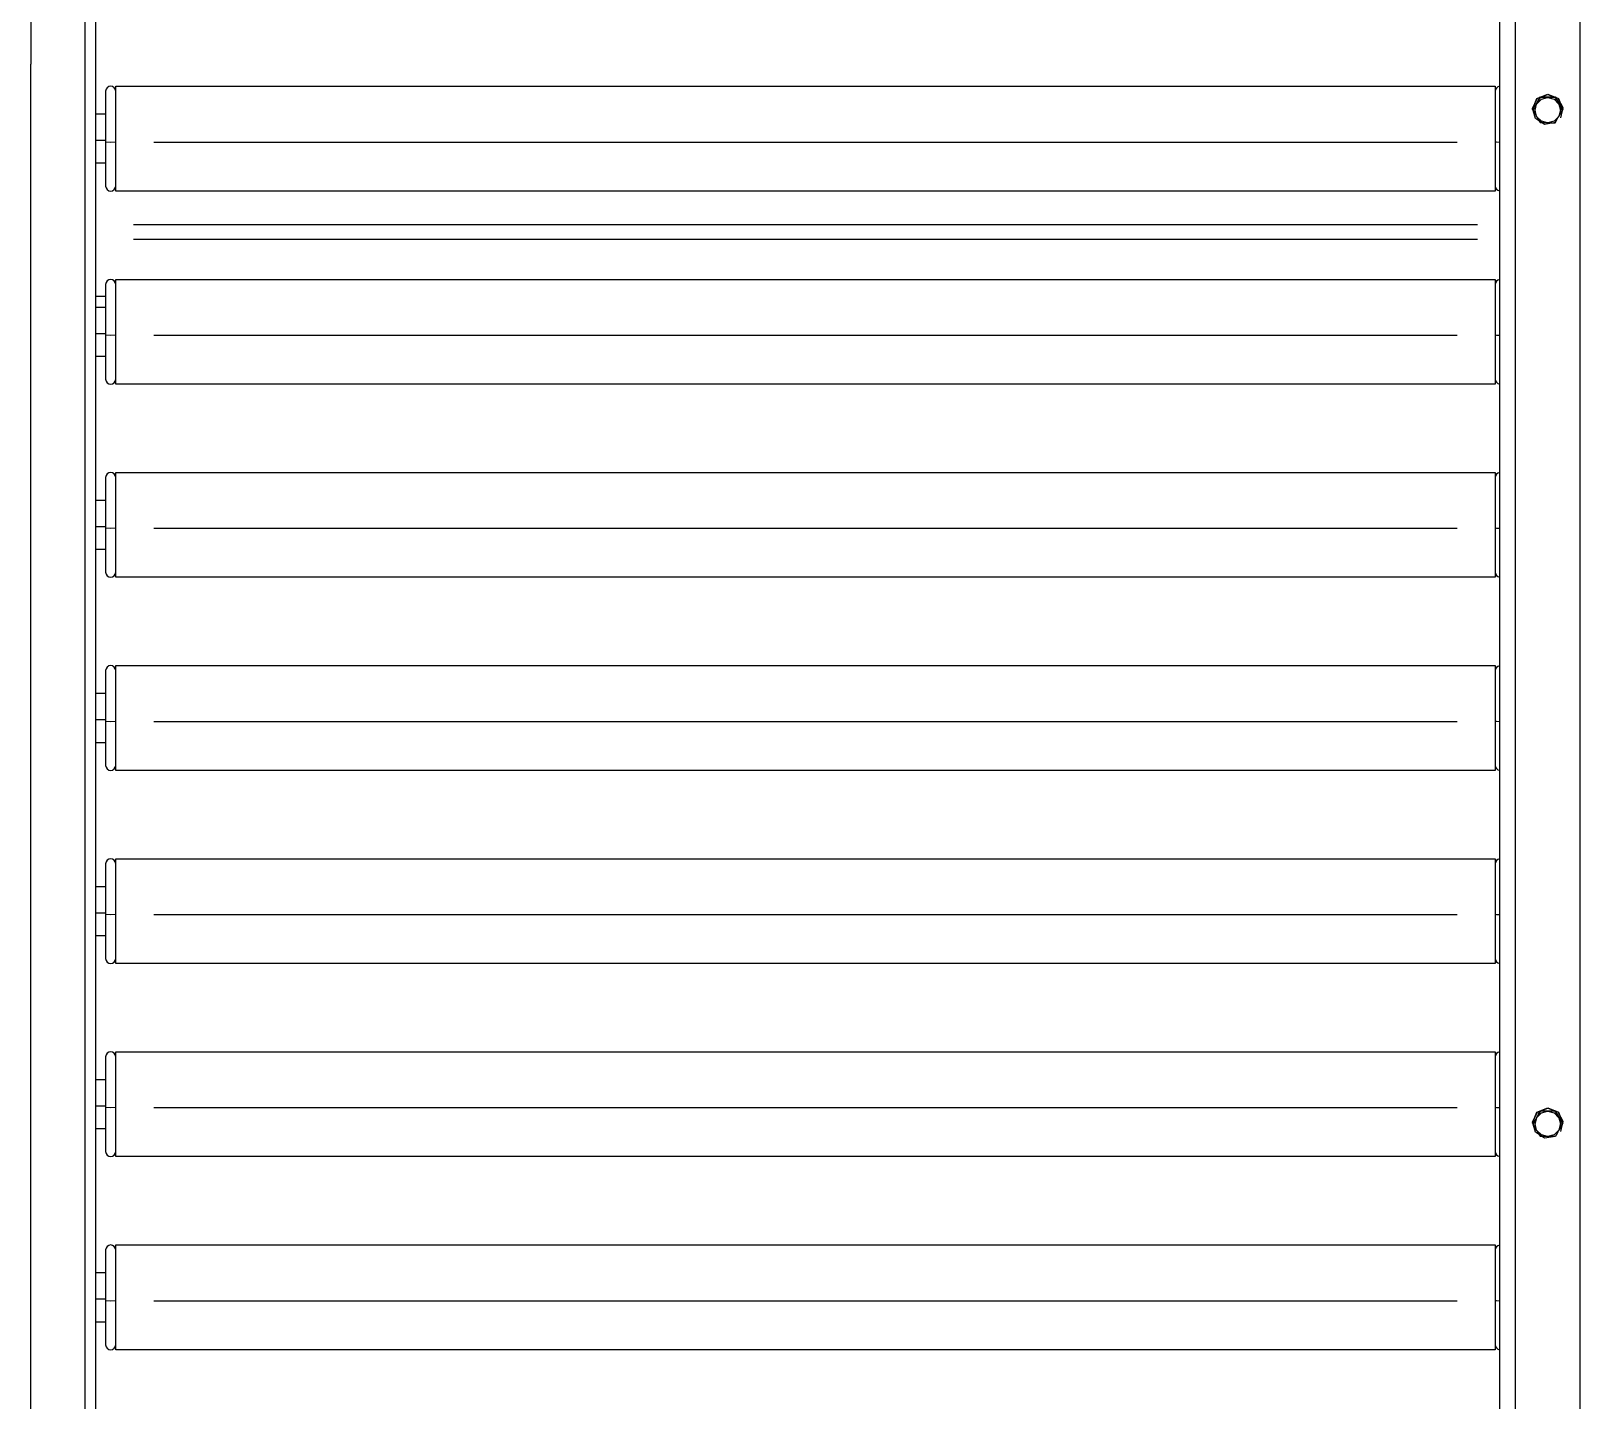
# Model space of a CAD drawing. Header units: millimetres. Extents: x -187347 to 135007, y -6415 to 292048.
# Drawn here: x -50511 to -49902, y 19295 to 19834 of the extents above; entities that cross this region are included whole.
import ezdxf

# ---------------------------------------------------------------- set-up
doc = ezdxf.new("R2010")
doc.units = ezdxf.units.MM
doc.header["$LTSCALE"] = 100
doc.layers.add('Layout CAT2', color=6, linetype='Continuous')

msp = doc.modelspace()

# ---------------------------------------------------------------- linework, layer by layer
at = {"layer": 'Layout CAT2', "elevation": -3.45}
for points in [[(-49927.12, 18868.36), (-49910.26, 18851.53), (-49906.72, 18850.07), (-49903.19, 18851.53), (-49901.72, 18855.06), (-49901.72, 20351.77), (-49903.19, 20355.29), (-49906.72, 20356.75), (-49910.26, 20355.29), (-49927.12, 20338.46), (-49927.12, 20336.81), (-49933.47, 20330.47), (-49933.47, 18873.05), (-49927.12, 18866.71), (-49927.12, 20336.81)], [(-50490.1, 20241.79), (-50490.1, 18755.69)], [(-50511.33, 20079.75), (-50511.33, 19820.82)], [(-50485.93, 19862.28), (-50485.93, 19795.57)], [(-50485.93, 18797.73), (-50485.93, 18755.96), (-50487.15, 18755.76), (-50490.1, 18755.69), (-50511.33, 18755.69), (-50511.33, 19820.82)], [(-49920.42, 19802.89), (-49920.42, 19802.99), (-49918.67, 19807.22), (-49914.42, 19808.98), (-49910.19, 19807.22), (-49908.43, 19802.99), (-49908.43, 19802.89)], [(-49911.38, 19797.73), (-49915.64, 19797.02), (-49919.26, 19799.34), (-49920.39, 19803.49), (-49918.45, 19807.33), (-49914.42, 19808.87), (-49910.49, 19807.41), (-49908.49, 19803.73), (-49909.38, 19799.64)], [(-49918.72, 19805.18), (-49918.79, 19805.06), (-49918.97, 19804.75), (-49919.15, 19804.45), (-49919.19, 19804.37), (-49919.24, 19804.29), (-49919.28, 19804.21), (-49919.33, 19804.14), (-49919.41, 19803.99), (-49919.5, 19803.84), (-49919.68, 19803.54), (-49919.85, 19803.24), (-49920.03, 19802.95), (-49920.2, 19802.66), (-49920.2, 19802.84), (-49917.31, 19807.83)], [(-49917.31, 19807.65), (-49917.4, 19807.49), (-49917.49, 19807.34), (-49917.57, 19807.19), (-49917.66, 19807.03), (-49917.84, 19806.72), (-49918.01, 19806.41), (-49918.19, 19806.11), (-49918.37, 19805.8), (-49918.54, 19805.49), (-49918.72, 19805.18), (-49916.93, 19806.95), (-49914.5, 19807.62)], [(-49914.36, 19807.62), (-49914.5, 19807.62), (-49914.85, 19807.62), (-49915.21, 19807.62), (-49915.39, 19807.62), (-49915.56, 19807.62), (-49915.65, 19807.62), (-49915.74, 19807.62), (-49915.83, 19807.62), (-49915.92, 19807.63), (-49916.27, 19807.63), (-49916.62, 19807.63), (-49916.97, 19807.64), (-49917.31, 19807.65), (-49917.31, 19807.83), (-49911.54, 19807.83)], [(-49911.54, 19807.65), (-49911.88, 19807.64), (-49912.23, 19807.63), (-49912.32, 19807.63), (-49912.41, 19807.63), (-49912.5, 19807.63), (-49912.58, 19807.63), (-49912.76, 19807.63), (-49912.94, 19807.63), (-49913.29, 19807.62), (-49913.65, 19807.62), (-49914, 19807.62), (-49914.36, 19807.62), (-49911.93, 19806.95), (-49910.13, 19805.18)], [(-50485.93, 19801.15), (-50481.96, 19801.15)], [(-49920.2, 19802.66), (-49920.11, 19802.5), (-49920.03, 19802.35), (-49919.94, 19802.2), (-49919.85, 19802.04), (-49919.67, 19801.74), (-49919.5, 19801.42), (-49919.32, 19801.12), (-49919.14, 19800.81), (-49918.97, 19800.5), (-49918.79, 19800.19)], [(-49914.5, 19797.64), (-49916.93, 19798.31), (-49918.72, 19800.07), (-49918.79, 19800.19), (-49919.42, 19802.63), (-49918.79, 19805.06)], [(-49910.06, 19805.06), (-49909.42, 19802.63), (-49910.06, 19800.19), (-49910.13, 19800.07), (-49911.93, 19798.31), (-49914.36, 19797.64), (-49914.5, 19797.64), (-49914.85, 19797.64), (-49915.21, 19797.64), (-49915.56, 19797.64), (-49915.91, 19797.65), (-49916.09, 19797.65), (-49916.27, 19797.65), (-49916.36, 19797.65), (-49916.45, 19797.65), (-49916.53, 19797.66), (-49916.62, 19797.66), (-49916.97, 19797.66), (-49917.31, 19797.67), (-49917.48, 19797.96), (-49917.66, 19798.25), (-49917.83, 19798.55), (-49918.01, 19798.85), (-49918.1, 19799), (-49918.19, 19799.15), (-49918.23, 19799.23), (-49918.27, 19799.3), (-49918.32, 19799.38), (-49918.36, 19799.46), (-49918.54, 19799.76), (-49918.72, 19800.07)], [(-50485.93, 19795.53), (-50485.93, 19793.22), (-50485.93, 19790.8), (-50485.93, 19788.41), (-50485.93, 19786.22)], [(-50485.93, 19790.8), (-50481.96, 19790.8)], [(-50481.96, 19790.22), (-50479.98, 19790.08), (-50477.99, 19790.22)], [(-50462.99, 19790.08), (-49950.07, 19790.08)], [(-49935.06, 19790.22), (-49934.62, 19790.13), (-49933.47, 19790.09)], [(-50485.93, 19786.24), (-50485.93, 19719.52)], [(-50481.96, 19781.71), (-50485.93, 19781.71)], [(-50470.94, 19757.67), (-49942.13, 19757.67)], [(-50470.94, 19751.79), (-49942.13, 19751.79)], [(-50485.93, 19729.4), (-50481.96, 19729.4)], [(-50485.93, 19725.11), (-50481.96, 19725.11)], [(-50485.93, 19719.49), (-50485.93, 19717.18), (-50485.93, 19714.76), (-50485.93, 19712.37), (-50485.93, 19710.18)], [(-50485.93, 19714.76), (-50481.96, 19714.76)], [(-50485.93, 19710.2), (-50485.93, 19643.48)], [(-50481.96, 19714.17), (-50479.98, 19714.05), (-50477.99, 19714.17)], [(-50462.99, 19714.05), (-49950.07, 19714.05)], [(-49935.06, 19714.17), (-49934.62, 19714.09), (-49933.47, 19714.05)], [(-50481.96, 19705.66), (-50485.93, 19705.66)], [(-50485.93, 19649.07), (-50481.96, 19649.07)], [(-50485.93, 19643.45), (-50485.93, 19641.14), (-50485.93, 19638.72), (-50485.93, 19636.33), (-50485.93, 19634.14)], [(-50485.93, 19638.72), (-50481.96, 19638.72)], [(-50481.96, 19638.14), (-50479.98, 19638), (-50477.99, 19638.14)], [(-50462.99, 19638), (-49950.07, 19638)], [(-49935.06, 19638.14), (-49934.62, 19638.05), (-49933.47, 19638.01)], [(-50485.93, 19634.16), (-50485.93, 19567.44)], [(-50481.96, 19629.63), (-50485.93, 19629.63)], [(-50485.93, 19573.03), (-50481.96, 19573.03)], [(-50485.93, 19567.41), (-50485.93, 19565.1), (-50485.93, 19562.68), (-50485.93, 19560.3), (-50485.93, 19558.1)], [(-50485.93, 19562.68), (-50481.96, 19562.68)], [(-50485.93, 19558.12), (-50485.93, 19491.4)], [(-50481.96, 19562.09), (-50479.98, 19561.97), (-50477.99, 19562.09)], [(-50462.99, 19561.97), (-49950.07, 19561.97)], [(-49935.06, 19562.09), (-49934.62, 19562.02), (-49933.47, 19561.97)], [(-50481.96, 19553.59), (-50485.93, 19553.59)], [(-50485.93, 19497), (-50481.96, 19497)], [(-50485.93, 19491.37), (-50485.93, 19489.06), (-50485.93, 19486.64), (-50485.93, 19484.25), (-50485.93, 19482.06)], [(-50485.93, 19486.64), (-50481.96, 19486.64)], [(-50481.96, 19486.06), (-50479.98, 19485.93), (-50477.99, 19486.06)], [(-50462.99, 19485.93), (-49950.07, 19485.93)], [(-49935.06, 19486.06), (-49934.62, 19485.97), (-49933.47, 19485.93)], [(-50485.93, 19482.07), (-50485.93, 19415.35)], [(-50481.96, 19477.55), (-50485.93, 19477.55)], [(-50485.93, 19420.95), (-50481.96, 19420.95)], [(-50485.93, 19415.33), (-50485.93, 19413.02), (-50485.93, 19410.6), (-50485.93, 19408.22), (-50485.93, 19406.02)], [(-50485.93, 19410.6), (-50481.96, 19410.6)], [(-50481.96, 19410.01), (-50479.98, 19409.89), (-50477.99, 19410.01)], [(-49935.06, 19410.01), (-49934.62, 19409.94), (-49933.47, 19409.89)], [(-50485.93, 19406.03), (-50485.93, 19339.31)], [(-50462.99, 19409.89), (-49950.07, 19409.89)], [(-49920.42, 19403.73), (-49920.42, 19403.83), (-49918.67, 19408.07), (-49914.42, 19409.82), (-49910.19, 19408.07), (-49908.43, 19403.83), (-49908.43, 19403.73)], [(-49914.36, 19408.46), (-49914.5, 19408.46), (-49914.85, 19408.46), (-49915.21, 19408.46), (-49915.39, 19408.46), (-49915.56, 19408.46), (-49915.65, 19408.46), (-49915.74, 19408.46), (-49915.83, 19408.46), (-49915.92, 19408.46), (-49916.27, 19408.47), (-49916.62, 19408.48), (-49916.97, 19408.48), (-49917.31, 19408.49), (-49917.31, 19408.68), (-49911.54, 19408.68)], [(-49911.54, 19408.49), (-49911.88, 19408.48), (-49912.23, 19408.48), (-49912.32, 19408.48), (-49912.41, 19408.47), (-49912.5, 19408.47), (-49912.58, 19408.47), (-49912.76, 19408.47), (-49912.94, 19408.46), (-49913.29, 19408.46), (-49913.65, 19408.46), (-49914, 19408.46), (-49914.36, 19408.46), (-49911.93, 19407.79), (-49910.13, 19406.03)], [(-50481.96, 19401.51), (-50485.93, 19401.51)], [(-50485.93, 19344.92), (-50481.96, 19344.92)], [(-50485.93, 19339.29), (-50485.93, 19336.98), (-50485.93, 19334.56), (-50485.93, 19332.17), (-50485.93, 19329.98)], [(-50485.93, 19334.56), (-50481.96, 19334.56)], [(-50481.96, 19333.98), (-50479.98, 19333.85), (-50477.99, 19333.98)], [(-50462.99, 19333.85), (-49950.07, 19333.85)], [(-49935.06, 19333.98), (-49934.62, 19333.89), (-49933.47, 19333.85)], [(-50485.93, 19329.99), (-50485.93, 19263.27)], [(-50481.96, 19325.47), (-50485.93, 19325.47)]]:
    msp.add_lwpolyline(points, dxfattribs=at)
for points in [[(-50477.99, 19810.08, 0.999635), (-50481.96, 19810.08), (-50481.96, 19808.54), (-50481.96, 19804.18), (-50481.96, 19797.72), (-50481.96, 19790.22), (-50481.96, 19781.41), (-50481.96, 19775.08), (-50481.96, 19772.77, 0.999635), (-50477.99, 19772.77)], [(-49914.36, 19797.64), (-49914, 19797.64), (-49913.65, 19797.64), (-49913.47, 19797.64), (-49913.29, 19797.64), (-49913.2, 19797.65), (-49913.11, 19797.65), (-49913.02, 19797.65), (-49912.93, 19797.65), (-49912.58, 19797.65), (-49912.23, 19797.66), (-49911.88, 19797.66), (-49911.54, 19797.67, 0.00167), (-49910.06, 19800.19), (-49909.88, 19800.5), (-49909.7, 19800.82), (-49909.66, 19800.89), (-49909.61, 19800.97), (-49909.57, 19801.05), (-49909.52, 19801.13), (-49909.43, 19801.28), (-49909.35, 19801.43), (-49909.17, 19801.74), (-49908.99, 19802.05), (-49908.83, 19802.36), (-49908.65, 19802.66)], [(-50477.99, 19734.04, 0.999635), (-50481.96, 19734.04), (-50481.96, 19732.5), (-50481.96, 19728.14), (-50481.96, 19721.68), (-50481.96, 19714.17), (-50481.96, 19705.37), (-50481.96, 19699.03), (-50481.96, 19696.74, 0.999635), (-50477.99, 19696.74)], [(-50477.99, 19658, 0.999635), (-50481.96, 19658), (-50481.96, 19656.46), (-50481.96, 19652.1), (-50481.96, 19645.64), (-50481.96, 19638.14), (-50481.96, 19629.33), (-50481.96, 19623), (-50481.96, 19620.7, 0.999635), (-50477.99, 19620.7)], [(-50477.99, 19581.96, 0.999635), (-50481.96, 19581.96), (-50481.96, 19580.42), (-50481.96, 19576.06), (-50481.96, 19569.6), (-50481.96, 19562.09), (-50481.96, 19553.29), (-50481.96, 19546.95), (-50481.96, 19544.66, 0.999635), (-50477.99, 19544.66)], [(-50477.99, 19505.92, 0.999635), (-50481.96, 19505.92), (-50481.96, 19504.38), (-50481.96, 19500.02), (-50481.96, 19493.56), (-50481.96, 19486.06), (-50481.96, 19477.25), (-50481.96, 19470.92), (-50481.96, 19468.62, 0.999635), (-50477.99, 19468.62)], [(-50477.99, 19429.89, 0.999635), (-50481.96, 19429.89), (-50481.96, 19428.35), (-50481.96, 19423.99), (-50481.96, 19417.52), (-50481.96, 19410.01), (-50481.96, 19401.21), (-50481.96, 19394.88), (-50481.96, 19392.58, 0.999635), (-50477.99, 19392.58)], [(-49908.65, 19403.5), (-49908.83, 19403.19), (-49908.99, 19402.89), (-49909.17, 19402.59), (-49909.35, 19402.28), (-49909.43, 19402.12), (-49909.52, 19401.97), (-49909.57, 19401.89), (-49909.61, 19401.81), (-49909.66, 19401.73), (-49909.7, 19401.65), (-49909.88, 19401.34), (-49910.13, 19400.91, -0.004271), (-49911.38, 19398.57), (-49915.64, 19397.87), (-49919.26, 19400.18), (-49920.39, 19404.34), (-49918.45, 19408.17), (-49914.42, 19409.72), (-49910.49, 19408.25), (-49908.49, 19404.58), (-49909.38, 19400.48)], [(-49911.54, 19398.51), (-49911.88, 19398.5), (-49912.23, 19398.49), (-49912.58, 19398.49), (-49912.93, 19398.49), (-49913.02, 19398.48), (-49913.11, 19398.48), (-49913.2, 19398.48), (-49913.29, 19398.48), (-49913.47, 19398.48), (-49913.65, 19398.48), (-49914, 19398.48), (-49914.5, 19398.48), (-49916.93, 19399.15), (-49918.72, 19400.91), (-49918.79, 19401.03), (-49919.42, 19403.47), (-49918.72, 19406.03, 0.001546), (-49917.31, 19408.68), (-49920.2, 19403.69), (-49920.2, 19403.5), (-49920.03, 19403.79), (-49919.85, 19404.08), (-49919.68, 19404.37), (-49919.5, 19404.68), (-49919.41, 19404.83), (-49919.33, 19404.98), (-49919.28, 19405.06), (-49919.24, 19405.13), (-49919.19, 19405.21), (-49919.15, 19405.29), (-49918.97, 19405.6), (-49918.79, 19405.9), (-49918.72, 19406.03), (-49916.93, 19407.79), (-49914.5, 19408.46)], [(-49910.06, 19405.9), (-49909.42, 19403.47), (-49910.06, 19401.03), (-49910.13, 19400.91), (-49911.93, 19399.15), (-49914.36, 19398.48), (-49914.5, 19398.48), (-49914.85, 19398.48), (-49915.21, 19398.48), (-49915.56, 19398.48), (-49915.91, 19398.49), (-49916.09, 19398.49), (-49916.27, 19398.49), (-49916.36, 19398.49), (-49916.45, 19398.49), (-49916.53, 19398.49), (-49916.62, 19398.49), (-49916.97, 19398.5), (-49917.31, 19398.51), (-49917.48, 19398.8), (-49917.66, 19399.09), (-49917.83, 19399.39), (-49918.01, 19399.69), (-49918.1, 19399.84), (-49918.19, 19399.99), (-49918.23, 19400.07), (-49918.27, 19400.15), (-49918.32, 19400.22), (-49918.36, 19400.3), (-49918.54, 19400.61), (-49918.72, 19400.91, -0.005892), (-49920.2, 19403.5)], [(-50477.99, 19353.84, 0.999635), (-50481.96, 19353.84), (-50481.96, 19352.3), (-50481.96, 19347.94), (-50481.96, 19341.48), (-50481.96, 19333.98), (-50481.96, 19325.17), (-50481.96, 19318.84), (-50481.96, 19316.54, 0.999635), (-50477.99, 19316.54)]]:
    msp.add_lwpolyline(points, format="xyb", dxfattribs=at)
for points in [[(-50477.99, 19770.79), (-50477.99, 19773.34), (-50477.99, 19780.34), (-50477.99, 19790.08), (-50477.99, 19798.39), (-50477.99, 19805.54), (-50477.99, 19810.36), (-50477.99, 19812.07), (-49935.06, 19812.07), (-49935.06, 19810.36), (-49935.06, 19805.54), (-49935.06, 19798.39), (-49935.06, 19790.08), (-49935.06, 19780.34), (-49935.06, 19773.34), (-49935.06, 19770.79)], [(-49910.06, 19805.06), (-49910.13, 19805.18), (-49910.31, 19805.49), (-49910.49, 19805.8), (-49910.53, 19805.88), (-49910.58, 19805.96), (-49910.62, 19806.04), (-49910.67, 19806.11), (-49910.76, 19806.27), (-49910.85, 19806.42), (-49911.02, 19806.73), (-49911.2, 19807.04), (-49911.37, 19807.34), (-49911.54, 19807.65), (-49911.54, 19807.83), (-49908.65, 19802.84), (-49908.65, 19802.66), (-49908.74, 19802.8), (-49908.83, 19802.95), (-49908.92, 19803.1), (-49909, 19803.24), (-49909.17, 19803.55), (-49909.35, 19803.84), (-49909.53, 19804.14), (-49909.7, 19804.45), (-49909.88, 19804.75)], [(-50477.99, 19694.75), (-50477.99, 19697.3), (-50477.99, 19704.3), (-50477.99, 19714.05), (-50477.99, 19722.34), (-50477.99, 19729.5), (-50477.99, 19734.32), (-50477.99, 19736.03), (-49935.06, 19736.03), (-49935.06, 19734.32), (-49935.06, 19729.5), (-49935.06, 19722.34), (-49935.06, 19714.05), (-49935.06, 19704.3), (-49935.06, 19697.3), (-49935.06, 19694.75)], [(-50477.99, 19618.71), (-50477.99, 19621.26), (-50477.99, 19628.26), (-50477.99, 19638), (-50477.99, 19646.31), (-50477.99, 19653.46), (-50477.99, 19658.28), (-50477.99, 19659.99), (-49935.06, 19659.99), (-49935.06, 19658.28), (-49935.06, 19653.46), (-49935.06, 19646.31), (-49935.06, 19638), (-49935.06, 19628.26), (-49935.06, 19621.26), (-49935.06, 19618.71)], [(-50477.99, 19542.67), (-50477.99, 19545.22), (-50477.99, 19552.23), (-50477.99, 19561.97), (-50477.99, 19570.26), (-50477.99, 19577.42), (-50477.99, 19582.25), (-50477.99, 19583.95), (-49935.06, 19583.95), (-49935.06, 19582.25), (-49935.06, 19577.42), (-49935.06, 19570.26), (-49935.06, 19561.97), (-49935.06, 19552.23), (-49935.06, 19545.22), (-49935.06, 19542.67)], [(-50477.99, 19466.63), (-50477.99, 19469.18), (-50477.99, 19476.18), (-50477.99, 19485.93), (-50477.99, 19494.23), (-50477.99, 19501.38), (-50477.99, 19506.2), (-50477.99, 19507.91), (-49935.06, 19507.91), (-49935.06, 19506.2), (-49935.06, 19501.38), (-49935.06, 19494.23), (-49935.06, 19485.93), (-49935.06, 19476.18), (-49935.06, 19469.18), (-49935.06, 19466.63)], [(-50477.99, 19390.59), (-50477.99, 19393.14), (-50477.99, 19400.15), (-50477.99, 19409.89), (-50477.99, 19418.19), (-50477.99, 19425.34), (-50477.99, 19430.17), (-50477.99, 19431.87), (-49935.06, 19431.87), (-49935.06, 19430.17), (-49935.06, 19425.34), (-49935.06, 19418.19), (-49935.06, 19409.89), (-49935.06, 19400.15), (-49935.06, 19393.14), (-49935.06, 19390.59)], [(-49910.06, 19405.9), (-49910.13, 19406.03), (-49910.31, 19406.33), (-49910.49, 19406.64), (-49910.53, 19406.72), (-49910.58, 19406.8), (-49910.62, 19406.88), (-49910.67, 19406.96), (-49910.76, 19407.11), (-49910.85, 19407.27), (-49911.02, 19407.58), (-49911.2, 19407.88), (-49911.37, 19408.18), (-49911.54, 19408.49), (-49911.54, 19408.68), (-49908.65, 19403.69), (-49908.65, 19403.5), (-49908.74, 19403.64), (-49908.83, 19403.79), (-49908.92, 19403.94), (-49909, 19404.09), (-49909.17, 19404.38), (-49909.35, 19404.69), (-49909.53, 19404.99), (-49909.7, 19405.29), (-49909.88, 19405.6)], [(-50477.99, 19314.55), (-50477.99, 19317.1), (-50477.99, 19324.1), (-50477.99, 19333.85), (-50477.99, 19342.15), (-50477.99, 19349.3), (-50477.99, 19354.12), (-50477.99, 19355.83), (-49935.06, 19355.83), (-49935.06, 19354.12), (-49935.06, 19349.3), (-49935.06, 19342.15), (-49935.06, 19333.85), (-49935.06, 19324.1), (-49935.06, 19317.1), (-49935.06, 19314.55)]]:
    msp.add_lwpolyline(points, close=True, dxfattribs=at)
at = {"layer": 'Layout CAT2'}
for centre, radius, start, end in [((-49933.07, 19810.08, -3.45), 1.99, 101.62143, 180.00354), ((-49933.08, 19772.77, -3.45), 1.98, 179.91207, 258.61572), ((-49933.08, 19734.04, -3.45), 1.98, 101.486, 179.98621), ((-49933.08, 19696.73, -3.45), 1.98, 179.895, 258.48004), ((-49933.07, 19658, -3.45), 1.99, 101.62143, 180.00354), ((-49933.08, 19620.69, -3.45), 1.98, 179.91207, 258.61572), ((-49933.08, 19581.96, -3.45), 1.98, 101.486, 179.98621), ((-49933.08, 19544.65, -3.45), 1.98, 179.895, 258.48004), ((-49933.07, 19505.92, -3.45), 1.99, 101.62143, 180.00354), ((-49933.08, 19468.61, -3.45), 1.98, 179.91207, 258.61572), ((-49933.08, 19429.89, -3.45), 1.98, 101.486, 179.98621), ((-49933.08, 19392.58, -3.45), 1.98, 179.895, 258.48004), ((-49933.07, 19353.84, -3.45), 1.99, 101.62143, 180.00354), ((-49933.08, 19316.53, -3.45), 1.98, 179.91207, 258.61572)]:
    msp.add_arc(centre, radius, start, end, dxfattribs=at)

doc.saveas('drawing.dxf')
